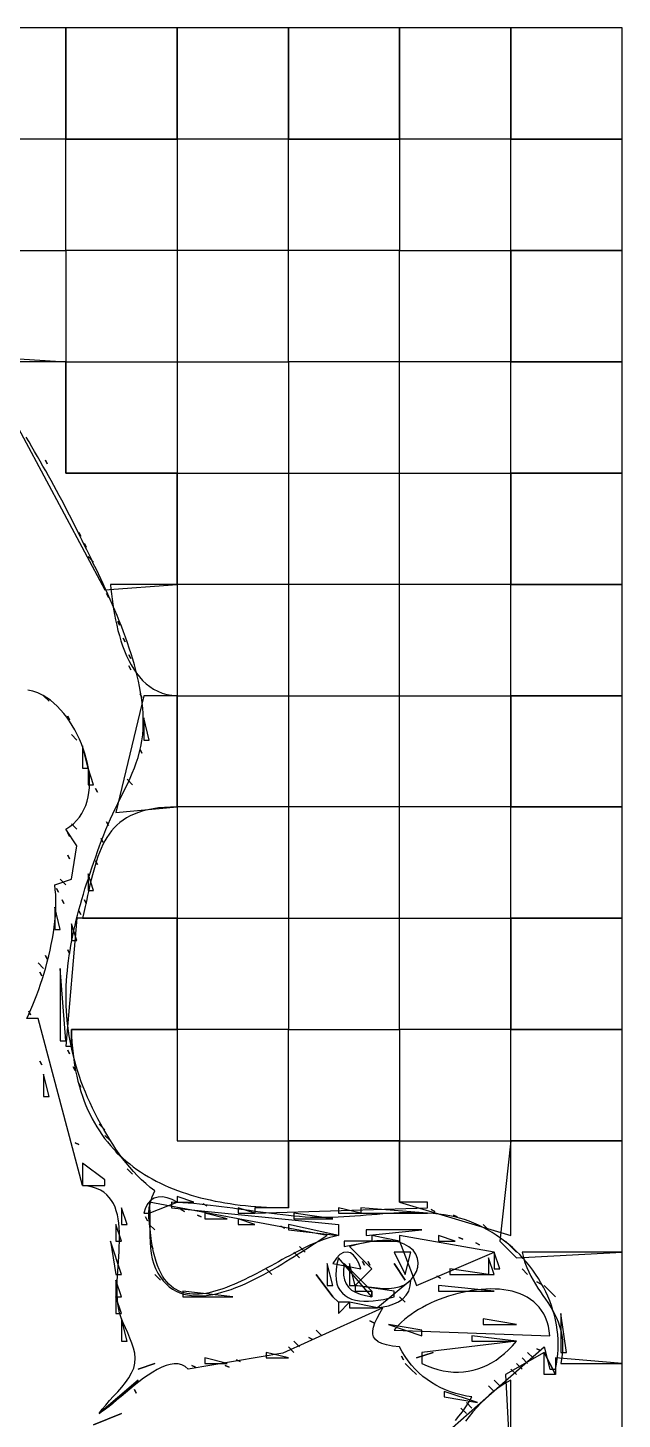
# Model space of a CAD drawing. Extents: x 0 to 320, y 0 to 433.
# Drawn here: x 213.2 to 320, y 183 to 433 of the extents above; entities that cross this region are included whole.
import ezdxf

# ---------------------------------------------------------------- set-up
doc = ezdxf.new("R2010")
doc.units = 0
for name, color, linetype in [('C18', 18, 'CONTINUOUS'), ('C250', 250, 'CONTINUOUS'), ('C251', 251, 'CONTINUOUS'), ('C252', 252, 'CONTINUOUS'), ('C253', 253, 'CONTINUOUS'), ('C254', 254, 'CONTINUOUS'), ('C27', 27, 'CONTINUOUS'), ('C36', 36, 'CONTINUOUS'), ('C37', 37, 'CONTINUOUS'), ('C45', 45, 'CONTINUOUS'), ('C47', 47, 'CONTINUOUS'), ('C48', 48, 'CONTINUOUS'), ('C49', 49, 'CONTINUOUS'), ('C53', 53, 'CONTINUOUS'), ('C55', 55, 'CONTINUOUS'), ('C59', 59, 'CONTINUOUS'), ('C7', 7, 'CONTINUOUS')]:
    doc.layers.add(name, color=color, linetype=linetype)

msp = doc.modelspace()

# ---------------------------------------------------------------- linework, layer by layer
at = {"layer": 'C18'}
for points in [[(281.6774, 213.9722), (280.8384, 214.4444), (279.9281, 214.7792), (278.9614, 214.9911), (277.9533, 215.0945), (276.9189, 215.104), (275.8731, 215.034), (274.8311, 214.8991), (273.8077, 214.7138), (272.818, 214.4924), (271.8771, 214.2497), (271, 214)], [(271, 214), (275, 210), (272, 207), (272.9462, 206.9313), (273.9392, 206.8206), (274.9623, 206.6945), (275.9986, 206.5801), (277.0314, 206.5039), (278.044, 206.4928), (279.0195, 206.5736), (279.9413, 206.7731), (280.7623, 207.1069), (281.4955, 207.575), (282.1261, 208.154), (282.6389, 208.8206), (283.0192, 209.5512), (283.2518, 210.3226), (283.3219, 211.1114), (283.2144, 211.8941), (282.9145, 212.6474), (282.4072, 213.3479), (281.6775, 213.9722)]]:
    msp.add_lwpolyline(points, dxfattribs=at)
at = {"layer": 'C250'}
for points in [[(216.333328, 355.333344), (216.666672, 354.666656), (216.333328, 355.333344)], [(227.333328, 331.333344), (227.666672, 330.666656), (227.333328, 331.333344)], [(229.333328, 326.333344), (229.666672, 325.666656), (229.333328, 326.333344)], [(230.333328, 323.333344), (230.666672, 322.666656), (230.333328, 323.333344)], [(224, 300), (224, 297), (225, 297), (224, 300)], [(219.333328, 276.333344), (219.666672, 275.666656), (219.333328, 276.333344)], [(215.333328, 247.333328), (215.666672, 246.666672), (215.333328, 247.333328)], [(222.333328, 243.333328), (222.666672, 242.666672), (222.333328, 243.333328)], [(234, 220), (235, 220), (240, 222), (239.0902, 222.4602), (238.211, 222.7732), (237.3754, 222.929), (236.5962, 222.9176), (235.8864, 222.7288), (235.259, 222.3527), (234.7268, 221.7792), (234.3028, 220.9983), (234, 220)], [(230, 221), (230, 218), (231, 218), (230, 221)], [(261, 220), (261, 219), (268, 219), (261, 220)], [(260, 218), (260, 217), (269, 216), (260, 218)], [(274, 217), (274, 216), (284, 217), (274, 217)], [(274.333344, 211.333328), (274.666656, 210.666672), (274.333344, 211.333328)], [(236, 209), (237, 208), (236, 209)], [(287, 207), (287, 206), (297, 206), (287, 207)], [(278, 200), (284, 198), (284, 199), (278, 200)], [(309, 202), (309, 195), (310, 195), (309, 202)], [(265, 199), (266, 198), (265, 199)], [(261, 197), (262, 196), (261, 197)], [(284, 195), (284, 193), (284.9674, 192.5685), (285.9263, 192.2075), (286.8759, 191.9162), (287.8157, 191.6941), (288.745, 191.5405), (289.6632, 191.4546), (290.5696, 191.4359), (291.4637, 191.4837), (292.3447, 191.5972), (293.2122, 191.7759), (294.0654, 192.0191), (294.9037, 192.3261), (295.7266, 192.6963), (296.5333, 193.1289), (297.3233, 193.6234), (298.0958, 194.179), (298.8504, 194.7952), (299.5864, 195.4711), (300.3031, 196.2063), (301, 197), (284, 195)], [(304.666656, 195.666672), (305.333344, 195.333328), (304.666656, 195.666672)], [(306, 195), (308, 191), (306, 195)], [(233, 192), (236, 193), (233, 192)], [(245, 194), (245, 193), (249, 193), (245, 194)], [(250.666672, 193.666672), (251.333328, 193.333328), (250.666672, 193.666672)], [(226, 184), (233, 190), (226, 184)]]:
    msp.add_lwpolyline(points, dxfattribs=at)
at = {"layer": 'C251'}
for points in [[(223.333328, 340.333344), (223.666672, 339.666656), (223.333328, 340.333344)], [(224, 338), (225, 337), (224, 338)], [(216, 313), (217, 312), (216, 313)], [(233.333328, 313.333344), (233.666672, 312.666656), (233.333328, 313.333344)], [(220.333328, 309.333344), (220.666672, 308.666656), (220.333328, 309.333344)], [(234, 309), (234, 305), (235, 305), (234, 309)], [(221, 306), (222, 305), (221, 306)], [(231, 298), (232, 297), (231, 298)], [(225.333328, 296.333344), (225.666672, 295.666656), (225.333328, 296.333344)], [(227.333328, 290.333344), (227.666672, 289.666656), (227.333328, 290.333344)], [(226.333328, 287.333344), (226.666672, 286.666656), (226.333328, 287.333344)], [(220.333328, 284.333344), (220.666672, 283.666656), (220.333328, 284.333344)], [(222.333328, 274.333344), (222.666672, 273.666656), (222.333328, 274.333344)], [(221, 272), (221, 269), (222, 269), (221, 272)], [(215, 265), (216, 264), (215, 265)], [(220.333328, 267.333344), (220.666672, 266.666656), (220.333328, 267.333344)], [(219, 264), (219, 251), (220, 251), (219, 264)], [(213.333328, 256.333344), (213.666672, 255.666672), (213.333328, 256.333344)], [(220.333328, 249.333328), (220.666672, 248.666672), (220.333328, 249.333328)], [(216, 245), (216, 241), (217, 241), (216, 245)], [(221.333328, 246.333328), (221.666672, 245.666672), (221.333328, 246.333328)], [(227, 234), (228, 233), (227, 234)], [(231, 228), (232, 227), (231, 228)], [(240.666672, 220.666672), (241.333328, 220.333328), (240.666672, 220.666672)], [(244.666672, 221.666672), (245.333328, 221.333328), (244.666672, 221.666672)], [(251, 221), (251, 220), (254, 220), (251, 221)], [(285.666656, 220.666672), (286.333344, 220.333328), (285.666656, 220.666672)], [(289.666656, 219.666672), (290.333344, 219.333328), (289.666656, 219.666672)], [(299, 215), (300, 214), (299, 215)], [(261, 213), (262, 212), (261, 213)], [(262, 214), (263, 213), (262, 214)], [(293.666656, 214.666672), (294.333344, 214.333328), (293.666656, 214.666672)], [(300, 214), (301, 213), (300, 214)], [(256, 210), (257, 209), (256, 210)], [(296, 212), (296, 209), (297, 209), (296, 212)], [(279, 199), (307, 198), (306.8954, 198.8956), (306.7305, 199.7341), (306.5077, 200.5166), (306.2297, 201.2443), (305.899, 201.9183), (305.5181, 202.54), (305.0896, 203.1104), (304.6159, 203.6307), (304.0998, 204.1022), (303.5436, 204.5259), (302.9499, 204.9032), (302.3214, 205.2351), (301.6604, 205.5228), (300.9697, 205.7676), (300.2517, 205.9706), (299.5089, 206.133), (298.7439, 206.256), (297.9593, 206.3407), (297.1576, 206.3884), (296.3414, 206.4003), (295.5131, 206.3774), (294.6753, 206.3211), (293.8307, 206.2324), (292.9816, 206.1126), (292.1308, 205.9628), (291.2806, 205.7843), (290.4337, 205.5782), (289.5926, 205.3456), (288.7598, 205.0879), (287.9379, 204.8061), (287.1295, 204.5015), (286.337, 204.1752), (285.5631, 203.8284), (284.8102, 203.4623), (284.0809, 203.0781), (283.3778, 202.6769), (282.7034, 202.26), (282.0602, 201.8286), (281.4509, 201.3837), (280.8778, 200.9266), (280.3437, 200.4585), (279.851, 199.9806), (279.4022, 199.494), (279, 199)], [(280, 205), (281, 204), (280, 205)], [(306, 207), (307, 206), (306, 207)], [(307, 206), (308, 205), (307, 206)], [(260, 196), (261, 195), (260, 196)], [(242.666672, 192.666672), (243.333328, 192.333328), (242.666672, 192.666672)], [(281, 193), (282, 192), (281, 193)], [(301, 193), (302, 192), (301, 193)], [(302, 194), (303, 193), (302, 194)], [(282, 192), (283, 191), (282, 192)], [(297, 190), (298, 189), (297, 190)], [(300, 192), (301, 191), (300, 192)], [(288, 188), (288, 187), (294, 186), (288, 188)], [(296, 189), (297, 188), (296, 189)], [(291, 185), (292, 184), (291, 185)], [(292, 186), (293, 185), (292, 186)]]:
    msp.add_lwpolyline(points, dxfattribs=at)
at = {"layer": 'C252'}
for points in [[(231.333328, 320.333344), (231.666672, 319.666656), (231.333328, 320.333344)], [(221, 290), (222, 289), (221, 290)], [(219, 280), (220, 279), (219, 280)], [(224, 281), (224, 278), (225, 278), (224, 281)], [(218.333328, 278.333344), (218.666672, 277.666656), (218.333328, 278.333344)], [(223.333328, 276.333344), (223.666672, 275.666656), (223.333328, 276.333344)], [(216.333328, 266.333344), (216.666672, 265.666656), (216.333328, 266.333344)], [(226, 236), (227, 235), (226, 236)], [(229, 231), (230, 230), (229, 231)], [(269, 221), (269, 220), (273, 220), (269, 221)], [(235, 218), (236, 217), (235, 218)], [(251, 219), (251, 218), (254, 218), (251, 219)], [(258.666656, 217.666672), (259.333344, 217.333328), (258.666656, 217.666672)], [(295, 218), (296, 217), (295, 218)], [(275, 216), (275, 215), (280, 215), (275, 216)], [(235.333328, 214.333328), (235.666672, 213.666672), (235.333328, 214.333328)], [(302, 210), (303, 209), (302, 210)], [(286.666656, 208.666672), (287.333344, 208.333328), (286.666656, 208.666672)], [(304.666656, 207.666672), (305.333344, 207.333328), (304.666656, 207.666672)], [(229, 205), (229, 202), (230, 202), (229, 205)], [(241, 206), (241, 205), (250, 205), (241, 206)], [(268, 205), (269, 204), (268, 205)], [(269, 204), (269, 202), (271, 204), (269, 204)], [(303, 195), (304, 194), (303, 195)], [(248.666672, 192.666672), (249.333328, 192.333328), (248.666672, 192.666672)]]:
    msp.add_lwpolyline(points, dxfattribs=at)
at = {"layer": 'C253'}
for points in [[(273, 167), (306, 196), (307, 192), (308, 192), (308.1874, 192.8817), (308.3313, 193.7666), (308.4326, 194.6535), (308.4921, 195.5413), (308.5106, 196.4292), (308.4889, 197.3159), (308.428, 198.2005), (308.3286, 199.0819), (308.1916, 199.959), (308.0179, 200.8309), (307.8082, 201.6964), (307.5635, 202.5546), (307.2845, 203.4044), (306.9721, 204.2446), (306.6272, 205.0744), (306.2506, 205.8926), (305.8432, 206.6982), (305.4057, 207.4902), (304.9391, 208.2675), (304.4441, 209.029), (303.9217, 209.7737), (303.3726, 210.5006), (302.7977, 211.2086), (302.1979, 211.8967), (301.574, 212.5638), (300.9267, 213.2089), (300.2571, 213.831), (299.5659, 214.4289), (298.8539, 215.0017), (298.1221, 215.5483), (297.3712, 216.0676), (296.6021, 216.5587), (295.8156, 217.0204), (295.0126, 217.4517), (294.194, 217.8516), (293.3605, 218.219), (292.513, 218.5529), (291.6523, 218.8522), (290.7794, 219.1159), (289.895, 219.343), (289, 219.5324), (287.9998, 219.7035), (286.9991, 219.8405), (285.9979, 219.9459), (284.9962, 220.0221), (283.9941, 220.0716), (282.9918, 220.0969), (281.9892, 220.1005), (280.9866, 220.0848), (279.9838, 220.0523), (278.9811, 220.0054), (277.9784, 219.9467), (276.9759, 219.8787), (275.9736, 219.8037), (274.9717, 219.7242), (273.9701, 219.6428), (272.969, 219.5619), (271.9684, 219.484), (270.9685, 219.4116), (269.9692, 219.347), (268.9707, 219.2929), (267.9731, 219.2516), (266.9763, 219.2257), (265.9805, 219.2175), (264.9858, 219.2297), (263.9923, 219.2646), (263, 219.3248), (261.9981, 219.4049), (260.9968, 219.4958), (259.996, 219.5964), (258.9956, 219.7056), (257.9955, 219.8222), (256.9958, 219.9453), (255.9964, 220.0736), (254.9971, 220.2062), (253.9981, 220.3418), (252.9991, 220.4794), (252.0003, 220.618), (251.0015, 220.7563), (250.0026, 220.8933), (249.0037, 221.0279), (248.0046, 221.159), (247.0054, 221.2855), (246.006, 221.4063), (245.0063, 221.5203), (244.0063, 221.6264), (243.006, 221.7235), (242.0052, 221.8105), (241.004, 221.8863), (240.0022, 221.9498), (239, 222), (239, 221), (269, 218), (269, 216), (268.4981, 215.9104), (267.9812, 215.7925), (267.4499, 215.6476), (266.9049, 215.4775), (266.3468, 215.2835), (265.7765, 215.0673), (265.1945, 214.8304), (264.6015, 214.5743), (263.9983, 214.3006), (263.3855, 214.0108), (262.7638, 213.7064), (262.134, 213.3891), (261.4966, 213.0602), (260.8524, 212.7214), (260.2021, 212.3742), (259.5463, 212.0201), (258.8858, 211.6607), (258.2213, 211.2975), (257.5533, 210.9321), (256.8827, 210.566), (256.2101, 210.2007), (255.5361, 209.8378), (254.8616, 209.4788), (254.1871, 209.1253), (253.5134, 208.7788), (252.8411, 208.4408), (252.171, 208.1128), (251.5036, 207.7965), (250.8398, 207.4933), (250.1802, 207.2048), (249.5255, 206.9325), (248.8764, 206.678), (248.2336, 206.4429), (247.5977, 206.2285), (246.9694, 206.0365), (246.3495, 205.8685), (245.7386, 205.7259), (245.1374, 205.6104), (244.5466, 205.5233), (243.967, 205.4664), (243.399, 205.4411), (242.8436, 205.4489), (242.3013, 205.4914), (241.7729, 205.5702), (241.259, 205.6867), (240.7603, 205.8426), (240.2775, 206.0393), (239.8114, 206.2784), (239.3625, 206.5615), (238.9316, 206.89), (238.5193, 207.2655), (238.1265, 207.6896), (237.7536, 208.1638), (237.4015, 208.6896), (237.0709, 209.2686), (236.7623, 209.9022), (236.4765, 210.5922), (236.2142, 211.3399), (235.9761, 212.1469), (235.7629, 213.0148), (235.5752, 213.9452), (235.4138, 214.9394), (235.2793, 215.9992), (235.1449, 217.1493), (235.0259, 218.1967), (234.9466, 219.1714), (234.9315, 220.1032), (235.0048, 221.022), (235.1911, 221.9578), (235.5147, 222.9405), (236, 224), (235.1606, 224.6472), (234.3585, 225.3206), (233.5915, 226.019), (232.8573, 226.7416), (232.1537, 227.4873), (231.4784, 228.2552), (230.8293, 229.0442), (230.2041, 229.8534), (229.6005, 230.6817), (229.0163, 231.5283), (228.4493, 232.3921), (227.8973, 233.2722), (227.358, 234.1675), (226.8291, 235.0771), (226.3086, 236), (225.7792, 236.9714), (225.2758, 237.9371), (224.798, 238.8973), (224.3455, 239.8522), (223.9178, 240.8019), (223.5147, 241.7469), (223.1358, 242.6872), (222.7807, 243.6232), (222.449, 244.555), (222.1405, 245.4829), (221.8547, 246.4072), (221.5914, 247.328), (221.3501, 248.2456), (221.1304, 249.1603), (220.9322, 250.0722), (220.7549, 250.9816), (220.5983, 251.8887), (220.4619, 252.7939), (220.3455, 253.6972), (220.2487, 254.599), (220.171, 255.4994), (220.1123, 256.3988), (220.072, 257.2973), (220.0499, 258.1951), (220.0456, 259.0926), (220.0588, 259.9899), (220.089, 260.8874), (220.136, 261.7851), (220.1994, 262.6833), (220.2788, 263.5824), (220.3739, 264.4825), (220.4843, 265.3838), (220.6097, 266.2866), (220.7497, 267.1911), (220.9039, 268.0976), (221.0721, 269.0063), (221.2538, 269.9173), (221.4487, 270.8311), (221.6565, 271.7477), (221.8767, 272.6675), (222.1091, 273.5906), (222.3533, 274.5173), (222.6088, 275.4479), (222.8755, 276.3825), (223.1529, 277.3214), (223.4406, 278.2648), (223.7384, 279.213), (224.0458, 280.1662), (224.3625, 281.1247), (224.6881, 282.0886), (225.0224, 283.0582), (225.3648, 284.0337), (225.7152, 285.0154), (226.0731, 286.0036), (226.4382, 286.9983), (226.8101, 288), (227.1857, 288.962), (227.5855, 289.9097), (228.0051, 290.8453), (228.4401, 291.7709), (228.8862, 292.6888), (229.3387, 293.6011), (229.7935, 294.5099), (230.246, 295.4175), (230.6918, 296.3259), (231.1266, 297.2375), (231.5459, 298.1543), (231.9453, 299.0785), (232.3204, 300.0123), (232.6668, 300.9579), (232.98, 301.9174), (233.2557, 302.893), (233.4895, 303.8869), (233.6769, 304.9013), (233.8135, 305.9382), (233.895, 307), (233.9228, 307.9244), (233.9177, 308.8587), (233.8808, 309.8019), (233.8134, 310.7533), (233.7167, 311.7121), (233.592, 312.6775), (233.4405, 313.6488), (233.2634, 314.625), (233.062, 315.6055), (232.8376, 316.5894), (232.5914, 317.576), (232.3246, 318.5645), (232.0384, 319.554), (231.7342, 320.5439), (231.4132, 321.5332), (231.0765, 322.5213), (230.7255, 323.5072), (230.3614, 324.4903), (229.9855, 325.4698), (229.5989, 326.4448), (229.203, 327.4146), (228.7989, 328.3783), (228.3879, 329.3353), (227.9714, 330.2846), (227.5504, 331.2256), (227.1262, 332.1573), (226.7002, 333.0791), (226.2735, 333.9902), (225.8474, 334.8897), (225.4231, 335.7768), (225.0018, 336.6509), (224.5849, 337.511), (224.1736, 338.3564), (223.769, 339.1863), (223.3726, 340), (222.9273, 340.9103), (222.4794, 341.8183), (222.0286, 342.7238), (221.5749, 343.6268), (221.1183, 344.5274), (220.6588, 345.4255), (220.1963, 346.321), (219.7307, 347.2141), (219.2621, 348.1046), (218.7904, 348.9925), (218.3155, 349.8779), (217.8374, 350.7607), (217.356, 351.6409), (216.8714, 352.5185), (216.3835, 353.3935), (215.8921, 354.2657), (215.3974, 355.1354), (214.8991, 356.0023), (214.3974, 356.8666), (213.8922, 357.7281), (213.3833, 358.587), (212.8709, 359.443)], [(220.333328, 288.333344), (220.666672, 287.666656), (220.333328, 288.333344)], [(225.333328, 283.333344), (225.666672, 282.666656), (225.333328, 283.333344)], [(223, 229), (223, 225), (227, 225), (227, 226), (223, 229)], [(240, 223), (240, 222), (243, 222), (240, 223)], [(234.333328, 219.333328), (234.666672, 218.666672), (234.333328, 219.333328)], [(243.666672, 219.666672), (244.333328, 219.333328), (243.666672, 219.666672)], [(270, 215), (270, 214), (275, 215), (270, 215)], [(287, 216), (287, 215), (290, 215), (287, 216)], [(273.333344, 211.333328), (273.666656, 210.666672), (273.333344, 211.333328)], [(289, 210), (289, 209), (296, 209), (289, 210)], [(282, 208), (276, 203), (277.0173, 203.1617), (278.0054, 203.392), (278.9391, 203.7038), (279.7935, 204.1098), (280.5435, 204.6228), (281.1642, 205.2555), (281.6305, 206.0207), (281.9174, 206.9313), (282, 208)], [(230, 201), (230, 197), (231, 197), (230, 201)], [(263.666656, 197.666672), (264.333344, 197.333328), (263.666656, 197.666672)], [(256, 195), (256, 194), (260, 194), (256, 195)], [(280.333344, 194.333328), (280.666656, 193.666672), (280.333344, 194.333328)], [(232.333328, 188.333328), (232.666672, 187.666672), (232.333328, 188.333328)]]:
    msp.add_lwpolyline(points, dxfattribs=at)
at = {"layer": 'C254'}
for points in [[(220, 433), (220, 413), (240, 413), (240, 433), (220, 433)], [(260, 433), (260, 413), (280, 413), (280, 433), (260, 433)], [(300, 433), (300, 413), (320, 413), (320, 433), (300, 433)], [(200, 393), (220, 393), (220, 373), (240, 373), (240, 353), (260, 353), (260, 333), (240, 333), (240, 313), (260, 313), (260, 293), (240, 293), (240, 273), (260, 273), (260, 253), (240, 253), (240, 233), (260, 233), (260, 253), (280, 253), (280, 233), (300, 233), (300, 253), (280, 253), (280, 273), (300, 273), (300, 293), (280, 293), (280, 313), (300, 313), (300, 333), (280, 333), (280, 353), (300, 353), (300, 373), (280, 373), (280, 393), (300, 393), (300, 413), (280, 413), (280, 393), (260, 393), (260, 413), (240, 413), (240, 393), (220, 393), (220, 413), (200, 413)], [(300, 393), (300, 373), (320, 373), (320, 393), (300, 393)], [(205, 373), (227, 332), (240, 333), (240, 353), (220, 353), (220, 373), (205, 373)], [(300, 353), (300, 333), (320, 333), (320, 353), (300, 353)], [(234, 313), (229, 292), (240, 293), (240, 313), (234, 313)], [(300, 313), (300, 293), (320, 293), (320, 313), (300, 313)], [(222, 273), (220, 250), (221, 250), (221, 253), (240, 253), (240, 273), (222, 273)], [(300, 273), (300, 253), (320, 253), (320, 273), (300, 273)], [(260, 233), (260, 221), (254, 221), (254, 220), (285, 221), (285, 222), (280, 222), (280, 233), (260, 233)], [(300, 233), (298, 215), (301, 212), (320, 213), (320, 233), (300, 233)], [(265, 209), (268, 205), (265, 209)], [(320, 173), (320, 193), (308, 194), (308, 191), (306, 191), (306, 195), (299, 191)], [(299, 191), (300, 173)]]:
    msp.add_lwpolyline(points, dxfattribs=at)
at = {"layer": 'C27'}
for points in [[(223, 304), (223, 300), (224, 300), (223, 304)], [(295, 201), (295, 200), (301, 200), (295, 201)]]:
    msp.add_lwpolyline(points, dxfattribs=at)
at = {"layer": 'C36'}
msp.add_lwpolyline([(271, 211), (271, 207), (272, 207), (271, 211)], dxfattribs=at)
at = {"layer": 'C37'}
for points in [[(222.333328, 342.333344), (222.666672, 341.666656), (222.333328, 342.333344)], [(231.333328, 318.333344), (231.666672, 317.666656), (231.333328, 318.333344)], [(233.333328, 303.333344), (233.666672, 302.666656), (233.333328, 303.333344)], [(218, 275), (218, 271), (219, 271), (218, 275)], [(221.666672, 232.666672), (222.333328, 232.333328), (221.666672, 232.666672)], [(297, 213), (297, 210), (298, 210), (297, 213)], [(229, 208), (229, 205), (230, 205), (229, 208)], [(274.666656, 200.666672), (275.333344, 200.333328), (274.666656, 200.666672)], [(283, 194), (286, 195), (283, 194)]]:
    msp.add_lwpolyline(points, dxfattribs=at)
at = {"layer": 'C45'}
msp.add_lwpolyline([(268, 211), (273, 210), (272.6412, 211.0271), (272.2027, 211.8574), (271.6975, 212.4769), (271.1387, 212.872), (270.5394, 213.0289), (269.9128, 212.9339), (269.2719, 212.5733), (268.6299, 211.9332), (268, 211)], dxfattribs=at)
at = {"layer": 'C47'}
for points in [[(215.333328, 263.333344), (215.666672, 262.666656), (215.333328, 263.333344)], [(245, 220), (245, 219), (249, 219), (245, 220)], [(229, 218), (229, 215), (230, 215), (229, 218)], [(228, 215), (229, 209), (230, 209), (228, 215)], [(290.666656, 215.666672), (291.333344, 215.333328), (290.666656, 215.666672)], [(279, 211), (281, 208), (279, 211)], [(271, 204), (271, 203), (276, 203), (271, 204)], [(225, 182), (230, 184), (225, 182)]]:
    msp.add_lwpolyline(points, dxfattribs=at)
at = {"layer": 'C48'}
msp.add_lwpolyline([(269, 212), (268.7253, 210.8779), (268.5651, 209.8539), (268.514, 208.9252), (268.5664, 208.0888), (268.7169, 207.3421), (268.9598, 206.6823), (269.2898, 206.1065), (269.7014, 205.6119), (270.189, 205.1959), (270.7471, 204.8555), (271.3703, 204.588), (272.0531, 204.3906), (272.7899, 204.2605), (273.5753, 204.1949), (274.4038, 204.1911), (275.2699, 204.2462), (276.168, 204.3574), (277.0927, 204.5219), (278.0385, 204.7371), (279, 205), (279, 206), (272, 207), (272, 206), (275, 206), (275, 205), (269, 212)], dxfattribs=at)
at = {"layer": 'C49'}
msp.add_lwpolyline([(273, 221), (273, 220), (285, 220), (273, 221)], dxfattribs=at)
at = {"layer": 'C53'}
for points in [[(279, 213), (281, 209), (282, 213), (279, 213)], [(270, 211), (269.8872, 209.8534), (269.9091, 208.8634), (270.066, 208.0166), (270.3587, 207.3001), (270.7877, 206.7006), (271.3538, 206.205), (272.0574, 205.8003), (272.8992, 205.4733), (273.8799, 205.2109), (275, 205), (275, 206), (270, 211)]]:
    msp.add_lwpolyline(points, dxfattribs=at)
at = {"layer": 'C55'}
msp.add_lwpolyline([(267, 211), (267, 207), (268, 207), (267, 211)], dxfattribs=at)
at = {"layer": 'C59'}
msp.add_lwpolyline([(293, 198), (293, 197), (301, 197), (293, 198)], dxfattribs=at)
at = {"layer": 'C7'}
for points in [[(204.040131, 374.027771), (220, 373), (220, 353), (240, 353), (240, 333), (228, 333), (228.0895, 332.148), (228.1912, 331.2692), (228.3067, 330.3677), (228.4374, 329.4478), (228.5847, 328.5138), (228.7503, 327.5701), (228.9355, 326.6208), (229.1419, 325.6703), (229.3709, 324.7228), (229.6241, 323.7827), (229.9029, 322.8542), (230.2087, 321.9416), (230.5432, 321.0492), (230.9077, 320.1813), (231.3037, 319.3421), (231.7328, 318.536), (232.1965, 317.7672), (232.6961, 317.04), (233.2332, 316.3588), (233.8093, 315.7277), (234.4259, 315.1511), (235.0845, 314.6332), (235.7865, 314.1784), (236.5334, 313.7909), (237.3267, 313.4751), (238.1679, 313.2351), (239.0585, 313.0753), (240, 313), (240, 293), (238.8227, 292.9794), (237.7117, 292.9185), (236.6646, 292.8178), (235.6791, 292.6778), (234.7528, 292.499), (233.8833, 292.2822), (233.0683, 292.0277), (232.3054, 291.7362), (231.5923, 291.4083), (230.9264, 291.0444), (230.3056, 290.6452), (229.7274, 290.2112), (229.1895, 289.743), (228.6894, 289.2411), (228.2249, 288.7062), (227.7935, 288.1387), (227.393, 287.5392), (227.0208, 286.9083), (226.6747, 286.2466), (226.3523, 285.5546), (226.0512, 284.8328), (225.769, 284.0819), (225.5035, 283.3023), (225.2522, 282.4948), (225.0127, 281.6597), (224.7827, 280.7977), (224.5598, 279.9094), (224.3416, 278.9952), (224.1259, 278.0558), (223.9101, 277.0918), (223.692, 276.1036), (223.4692, 275.0918), (223.2393, 274.0571), (223, 273), (240, 273), (240, 253), (221, 253), (221.0365, 251.8727), (221.0975, 250.7696), (221.1825, 249.6905), (221.2914, 248.635), (221.4238, 247.6031), (221.5793, 246.5945), (221.7578, 245.609), (221.9588, 244.6464), (222.1821, 243.7065), (222.4275, 242.7891), (222.6945, 241.894), (222.9829, 241.021), (223.2924, 240.1699), (223.6227, 239.3404), (223.9735, 238.5325), (224.3444, 237.7458), (224.7353, 236.9801), (225.1457, 236.2354), (225.5755, 235.5113), (226.0242, 234.8076), (226.4916, 234.1242), (226.9774, 233.4609), (227.4813, 232.8174), (228.0029, 232.1935), (228.5421, 231.5891), (229.0984, 231.0039), (229.6716, 230.4377), (230.2614, 229.8904), (230.8674, 229.3616), (231.4895, 228.8513), (232.1272, 228.3592), (232.7803, 227.8851), (233.4485, 227.4288), (234.1314, 226.9901), (234.8289, 226.5688), (235.5405, 226.1647), (236.266, 225.7776), (237.005, 225.4072), (237.7574, 225.0535), (238.5227, 224.7161), (239.3006, 224.3949), (240.091, 224.0896), (240.8934, 223.8001), (241.7076, 223.5262), (242.5332, 223.2676), (243.3701, 223.0241), (244.2177, 222.7956), (245.076, 222.5819), (245.9445, 222.3827), (246.823, 222.1978), (247.7112, 222.027), (248.6087, 221.8702), (249.5153, 221.7271), (250.4306, 221.5975), (251.3544, 221.4812), (252.2864, 221.378), (253.2263, 221.2877), (254.1736, 221.2102), (255.1283, 221.1451), (256.0899, 221.0923), (257.0582, 221.0516), (258.0328, 221.0228), (259.0135, 221.0056), (260, 221), (260, 233), (280, 233), (280, 222), (300, 216), (300, 233), (320, 233), (320, 253), (300, 253), (300, 273), (320, 273), (320, 293), (300, 293), (300, 313), (320, 313), (320, 333), (300, 333), (300, 353), (320, 353), (320, 373), (300, 373), (300, 393), (320, 393), (320, 413), (300, 413), (300, 433), (280, 433), (280, 413), (260, 413), (260, 433), (240, 433), (240, 413), (220, 413), (220, 433), (200, 433)], [(240, 393), (240, 373), (260, 373), (260, 353), (280, 353), (280, 373), (260, 373), (260, 393), (240, 393)], [(260, 333), (260, 313), (280, 313), (280, 333), (260, 333)], [(290.0247, 182.7335), (290.6592, 183.5214), (291.2746, 184.3406), (291.8703, 185.1924), (292.4456, 186.0784), (293, 187), (292.0081, 187.1571), (291.0362, 187.3621), (290.0858, 187.6147), (289.1587, 187.9146), (288.2565, 188.2615), (287.3811, 188.6553), (286.5341, 189.0956), (285.7171, 189.5821), (284.932, 190.1147), (284.1803, 190.693), (283.4639, 191.3168), (282.7844, 191.9858), (282.1434, 192.6998), (281.5428, 193.4584), (280.9842, 194.2615), (280.4694, 195.1088), (280, 196), (278.721, 196.1362), (277.6562, 196.3334), (276.7949, 196.5933), (276.1263, 196.9176), (275.6396, 197.3078), (275.3239, 197.7656), (275.1686, 198.2926), (275.1629, 198.8905), (275.2959, 199.5609), (275.5569, 200.3054), (275.9351, 201.1256), (276.4197, 202.0233), (277, 203), (259, 194.884262), (242, 192), (241.4445, 192.46), (240.8387, 192.7621), (240.1877, 192.9182), (239.4965, 192.9402), (238.7704, 192.8401), (238.0143, 192.6297), (237.2334, 192.3209), (236.4327, 191.9258), (235.6173, 191.4562), (234.7924, 190.924), (233.963, 190.3413), (233.1342, 189.7198), (232.3111, 189.0715), (231.4988, 188.4084), (230.7024, 187.7424), (229.9269, 187.0854), (229.1776, 186.4493), (228.4594, 185.846), (227.7774, 185.2875), (227.1368, 184.7857), (226.5426, 184.3526), (226, 184), (226.5364, 184.7685), (227.1643, 185.5461), (227.8563, 186.3334), (228.5851, 187.1311), (229.3234, 187.9399), (230.0439, 188.7605), (230.7193, 189.5936), (231.3223, 190.4399), (231.8255, 191.3), (232.2017, 192.1747), (232.4236, 193.0648), (232.4746, 193.9393), (232.3839, 194.8314), (232.1772, 195.7371), (231.8803, 196.6525), (231.5191, 197.5737), (231.1192, 198.4967), (230.7065, 199.4177), (230.3068, 200.3329), (229.9459, 201.2382), (229.6496, 202.1298), (229.4436, 203.0038), (229.3352, 203.7425), (229.262, 204.5119), (229.2198, 205.3084), (229.2045, 206.1286), (229.212, 206.9693), (229.2382, 207.8269), (229.279, 208.6981), (229.3302, 209.5796), (229.3878, 210.4679), (229.4476, 211.3597), (229.5055, 212.2515), (229.5575, 213.14), (229.5993, 214.0218), (229.6268, 214.8935), (229.6361, 215.7518), (229.6229, 216.5931), (229.5831, 217.4143), (229.5126, 218.2118), (229.4073, 218.9823), (229.2631, 219.7224), (229.0759, 220.4287), (228.8415, 221.0978), (228.5559, 221.7264), (228.2149, 222.311), (227.8144, 222.8484), (227.3504, 223.3349), (226.8186, 223.7674), (226.215, 224.1425), (225.5354, 224.4566), (224.7758, 224.7065), (223.932, 224.8887), (223, 225), (215, 255), (213, 255), (213.3647, 255.7827), (213.7279, 256.6035), (214.088, 257.4594), (214.4434, 258.3472), (214.7925, 259.264), (215.1338, 260.2067), (215.4655, 261.1722), (215.7862, 262.1576), (216.0942, 263.1598), (216.388, 264.1758), (216.6659, 265.2024), (216.9264, 266.2368), (217.1678, 267.2757), (217.3886, 268.3163), (217.5872, 269.3555), (217.762, 270.3902), (217.9113, 271.4174), (218.0336, 272.434), (218.1274, 273.437), (218.1909, 274.4235), (218.2227, 275.3902), (218.2211, 276.3343), (218.1845, 277.2526), (218.1113, 278.1422), (218, 279), (221, 280), (222, 286), (220, 289), (220.7164, 289.4671), (221.3609, 289.987), (221.9355, 290.5561), (222.442, 291.1709), (222.8822, 291.8279), (223.2581, 292.5235), (223.5715, 293.2542), (223.8243, 294.0165), (224.0184, 294.8069), (224.1556, 295.6218), (224.2379, 296.4578), (224.2671, 297.3113), (224.2451, 298.1788), (224.1738, 299.0567), (224.055, 299.9416), (223.8907, 300.8299), (223.6827, 301.7181), (223.4328, 302.6027), (223.1431, 303.4801), (222.8152, 304.3469), (222.4512, 305.1994), (222.0529, 306.0343), (221.6222, 306.8479), (221.1609, 307.6368), (220.671, 308.3974), (220.1543, 309.1262), (219.6127, 309.8197), (219.048, 310.4743), (218.4623, 311.0866), (217.8572, 311.653), (217.2347, 312.1699), (216.5968, 312.634), (215.9452, 313.0416), (214.97, 313.5195), (214.0423, 313.8202), (213.1511, 313.9727)], [(260, 293), (260, 273), (280, 273), (280, 293), (260, 293)], [(235, 222), (235.049, 221.0954), (235.0712, 220.1265), (235.0769, 219.1075), (235.0765, 218.0528), (235.0807, 216.9769), (235.0999, 215.8941), (235.1445, 214.8188), (235.2251, 213.7654), (235.3521, 212.7483), (235.536, 211.7818), (235.7873, 210.8805), (236.1165, 210.0586), (236.5428, 209.2484), (237.0064, 208.5201), (237.5055, 207.8711), (238.0382, 207.2985), (238.6029, 206.7998), (239.1978, 206.372), (239.8212, 206.0127), (240.4713, 205.719), (241.1464, 205.4882), (241.8448, 205.3176), (242.5647, 205.2046), (243.3044, 205.1464), (244.0621, 205.1402), (244.8362, 205.1835), (245.6247, 205.2734), (246.4261, 205.4073), (247.2386, 205.5824), (248.0604, 205.7961), (248.8898, 206.0456), (249.725, 206.3282), (250.5643, 206.6412), (251.4061, 206.982), (252.2484, 207.3477), (253.0896, 207.7357), (253.928, 208.1432), (254.7618, 208.5677), (255.5893, 209.0062), (256.4086, 209.4563), (257.2182, 209.915), (258.0162, 210.3797), (258.8009, 210.8478), (259.5706, 211.3164), (260.3235, 211.783), (261.0578, 212.2447), (261.7719, 212.6988), (262.464, 213.1428), (263.1324, 213.5737), (263.7753, 213.989), (264.3909, 214.3859), (264.9776, 214.7618), (265.5336, 215.1138), (266.0572, 215.4393), (266.5465, 215.7356), (267, 216), (235, 222)], [(280, 216), (280, 215), (283, 207), (297, 213), (280, 216)], [(302, 213), (302.2377, 212.0387), (302.5204, 211.1333), (302.8427, 210.2784), (303.1991, 209.4682), (303.5843, 208.6974), (303.9929, 207.9603), (304.4194, 207.2515), (304.8585, 206.5653), (305.3047, 205.8962), (305.7526, 205.2388), (306.1968, 204.5873), (306.6319, 203.9364), (307.0525, 203.2805), (307.4532, 202.614), (307.8286, 201.9314), (308.1733, 201.2271), (308.4818, 200.4956), (308.7488, 199.7314), (308.9688, 198.9289), (309.1364, 198.0826), (309.2463, 197.187), (309.293, 196.2364), (309.2711, 195.2254), (309.1752, 194.1484), (309, 193), (320, 193), (320, 213), (302, 213)], [(300, 173), (300, 190), (299.2023, 189.5759), (298.4115, 189.0892), (297.629, 188.5443), (296.856, 187.9457), (296.0936, 187.2977), (295.3433, 186.6048), (294.6062, 185.8713), (293.8837, 185.1017), (293.1769, 184.3003), (292.4872, 183.4716), (291.8158, 182.62)]]:
    msp.add_lwpolyline(points, dxfattribs=at)

doc.saveas('drawing.dxf')
